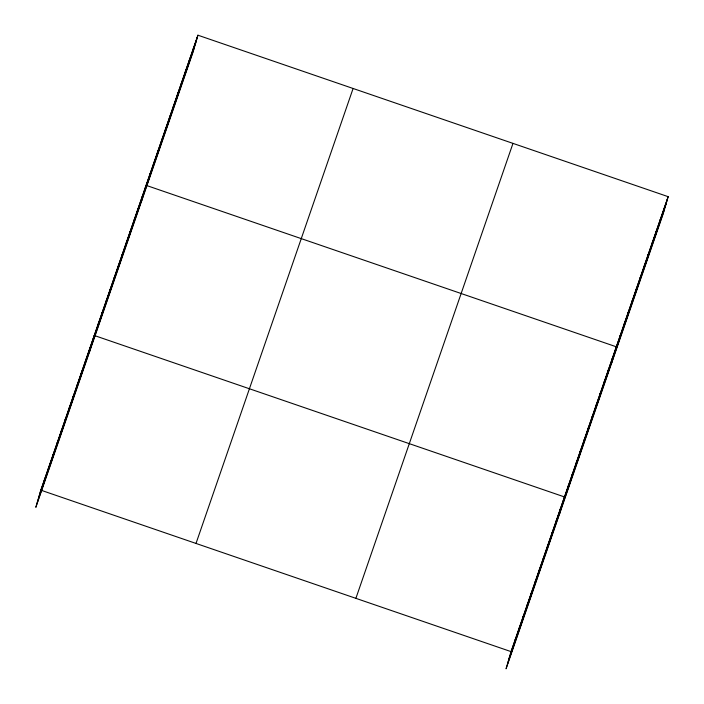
<?xml version="1.0" encoding="UTF-8"?>
<svg xmlns="http://www.w3.org/2000/svg" width="704" height="704" viewBox="0 0 704 704"><rect width="100%" height="100%" fill="white"/><g stroke="black" fill="none" stroke-linecap="round" stroke-linejoin="round"><path stroke-width="1.06" d="M197.93 35.2L40.832 490.16L35.842 507.329L192.94 52.378L197.93 35.2L668.158 196.671L663.168 213.84L506.07 668.8L511.06 651.622L668.158 196.671M44.273 480.542L44.942 478.262M48.382 468.644L49.051 466.356M52.492 456.746L53.161 454.458M56.602 444.849L57.27 442.561M60.711 432.951L61.371 430.663M64.821 421.054L65.481 418.766M68.93 409.147L69.59 406.868M73.04 397.25L73.7 394.97M77.15 385.352L77.81 383.064M81.25 373.454L81.919 371.166M85.36 361.557L86.029 359.269M89.47 349.659L90.138 347.371M89.258 352.651L94.248 335.474L564.476 496.936L559.486 514.114M97.566 326.207L98.234 323.919M101.552 314.662L102.221 312.374M105.547 303.107L106.207 300.828M109.534 291.562L110.194 289.274M113.52 280.016L114.18 277.728M117.506 268.462L118.175 266.182M121.493 256.916L122.162 254.628M125.479 245.362L126.148 243.082M129.474 233.816L130.134 231.528M133.461 222.27L134.121 219.982M137.447 210.716L138.107 208.437M141.434 199.17L142.094 196.882M141.099 202.514L146.089 185.337L616.317 346.799L611.327 363.977M149.406 176.07L150.075 173.791M153.393 164.525L154.062 162.237M157.388 152.97L158.048 150.691M161.374 141.425L162.034 139.137M165.361 129.879L166.021 127.591M169.347 118.325L170.016 116.046M173.334 106.779L174.002 104.491M177.32 95.234L177.989 92.946M181.315 83.679L181.975 81.4M185.302 72.134L185.962 69.846M189.288 60.579L189.948 58.3M193.274 49.034L193.934 46.746M514.51 642.013L515.17 639.725M518.619 630.115L519.279 627.827M522.729 618.218L523.389 615.93M526.838 606.311L527.498 604.032M530.939 594.414L531.608 592.134M535.049 582.516L535.718 580.228M539.158 570.618L539.827 568.33M543.268 558.721L543.928 556.433M547.378 546.823L548.038 544.535M551.487 534.926L552.147 532.638M555.597 523.019L556.257 520.74M559.706 511.122L560.366 508.842M567.802 487.678L568.462 485.39M571.789 476.124L572.449 473.845M575.775 464.578L576.435 462.29M579.762 453.033L580.43 450.745M583.748 441.478L584.417 439.199M587.734 429.933L588.403 427.645M591.73 418.378L592.39 416.099M595.716 406.833L596.376 404.545M599.702 395.287L600.362 392.999M603.689 383.733L604.349 381.454M607.675 372.187L608.344 369.899M611.662 360.642L612.33 358.354M619.643 337.542L620.303 335.254M623.63 325.987L624.29 323.708M627.616 314.442L628.276 312.154M631.602 302.896L632.271 300.608M635.589 291.342L636.258 289.062M639.575 279.796L640.244 277.508M643.57 268.25L644.23 265.962M647.557 256.696L648.217 254.408M651.543 245.15L652.203 242.862M655.53 233.596L656.198 231.317M659.516 222.05L660.185 219.762M663.502 210.505L664.171 208.217M40.172 492.439L197.261 37.488M38.738 497.358L195.835 42.398M37.268 502.418L194.366 47.458M196.011 543.444L353.1 88.484M355.89 598.338L512.978 143.387M510.4 653.91L667.498 198.95M508.974 658.821L666.063 203.87M507.505 663.89L664.594 208.93M40.832 490.16L511.06 651.622"/></g></svg>
